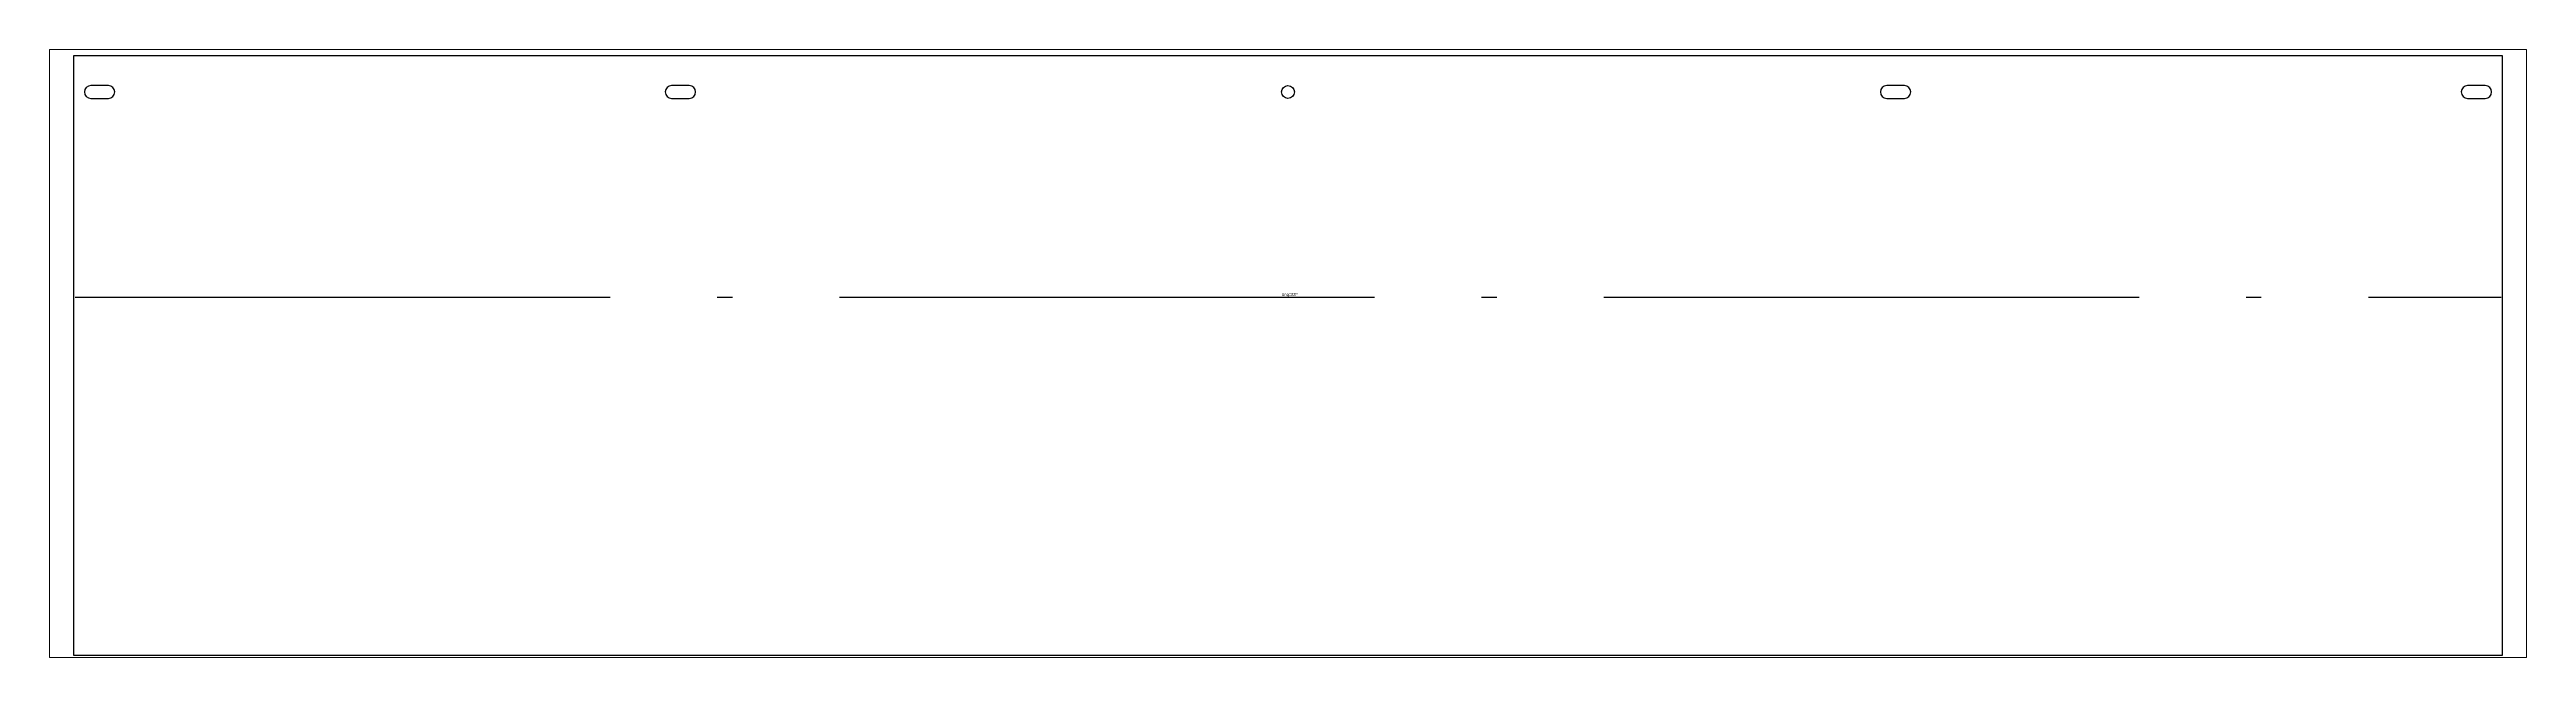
# Paper-space layout 'Layout1' of a CAD drawing. Header units: millimetres. Extents: x 0 to 257, y 66 to 129.
# The model-space entities are those that its viewports show. They can reach past a viewport. Long polylines and large blocks are cut down to what shows.
import ezdxf

# ---------------------------------------------------------------- set-up
doc = ezdxf.new("R2010")
doc.units = ezdxf.units.MM
doc.header["$LTSCALE"] = 25
doc.linetypes.add('DASHDOT', pattern=[1, 0.7, -0.14, 0.02, -0.14])
for name, color, linetype in [('3_Pezzi', 7, 'Continuous'), ('5_Bulloni', 7, 'Continuous'), ('98_Cartiglio', 7, 'Continuous')]:
    doc.layers.add(name, color=color, linetype=linetype)
doc.styles.add('SHX_Style', font='MONOTXT')

msp = doc.modelspace()

# ---------------------------------------------------------------- linework, layer by layer
at = {"layer": '3_Pezzi', "color": 3, "linetype": 'Continuous'}
for p, q in [((0, 46.2), (0, 244.9)), ((0, 244.9), (1998.5, 244.9)), ((1998.5, 244.9), (1998.5, 46.2)), ((0, -248.4), (0, 46.2)), ((1998.5, 46.2), (1998.5, -248.4)), ((1998.5, -248.4), (0, -248.4))]:
    msp.add_line(p, q, dxfattribs=at)
at = {"layer": '5_Bulloni', "color": 4, "linetype": 'Continuous'}
for p, q in [((28.5, 220.2), (14, 220.2)), ((14, 209.7), (28.5, 209.7)), ((506.5, 220.2), (492, 220.2)), ((492, 209.7), (506.5, 209.7)), ((1506.5, 220.2), (1492, 220.2)), ((1492, 209.7), (1506.5, 209.7)), ((1984.5, 220.2), (1970, 220.2)), ((1970, 209.7), (1984.5, 209.7))]:
    msp.add_line(p, q, dxfattribs=at)
at = {"layer": '5_Bulloni', "color": 2, "linetype": 'Continuous'}
msp.add_circle((999.2, 215), 5.25, dxfattribs=at)
at = {"layer": '5_Bulloni', "color": 4, "linetype": 'Continuous'}
for centre, start, end in [((14, 215), 90, 270), ((28.5, 215), 270, 90), ((492, 215), 90, 270), ((506.5, 215), 270, 90), ((1492, 215), 90, 270), ((1506.5, 215), 270, 90), ((1970, 215), 90, 270), ((1984.5, 215), 270, 90)]:
    msp.add_arc(centre, 5.25, start, end, dxfattribs=at)
at = {"layer": '98_Cartiglio', "color": 1, "linetype": 'DASHDOT', "ltscale": 0.4}
msp.add_line((1, 46.2), (1997.5, 46.2), dxfattribs=at)

# ---------------------------------------------------------------- texts
at = {"layer": '98_Cartiglio', "color": 2, "linetype": 'Continuous', "style": 'SHX_Style', "width": 0.8}
msp.add_text('Ang=88°', height=2.5, dxfattribs=at).set_placement((994.2, 47.2))

psp = doc.layouts.get("Layout1")

# ---------------------------------------------------------------- viewports
at = {"layer": '0'}
psp.add_viewport(center=(128.5, 97.5), size=(257, 62.9984), view_center_point=(999.23, 0), view_height=499.6808, dxfattribs=at)

doc.saveas('drawing.dxf')
